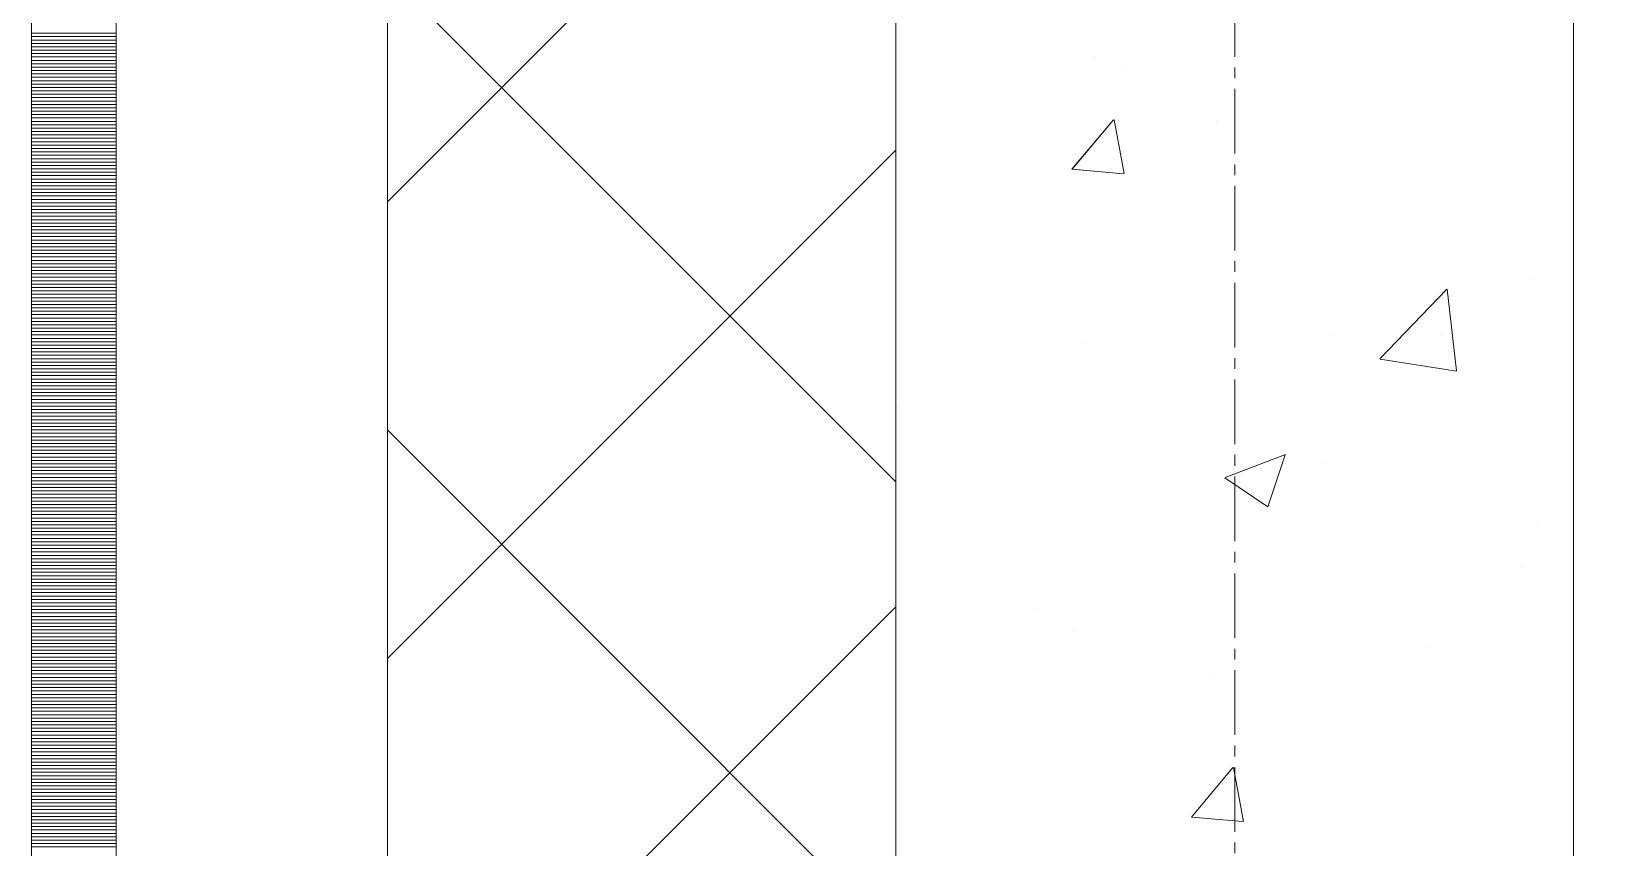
# Model space of a CAD drawing. Header units: millimetres. Extents: x 470010 to 1231400, y -134005 to 421770.
# Drawn here: x 672518.6 to 672983.6, y -54536.7 to -54296 of the extents above; entities that cross this region are included whole.
import ezdxf
from ezdxf.enums import TextEntityAlignment as Align

# ---------------------------------------------------------------- set-up
doc = ezdxf.new("R2010")
doc.units = ezdxf.units.MM
doc.linetypes.add('CENTER2', pattern=[28.575, 19.05, -3.175, 3.175, -3.175])
doc.linetypes.add('DASHED', pattern=[19.05, 12.7, -6.35])
doc.layers.get('Defpoints').update_dxf_attribs({"color": 140})
doc.layers.add('АР_Делит', color=120, linetype='Continuous', lineweight=0, plot=False)
for name, color, linetype, lineweight in [('АР_Стены ПЕНОблок', 52, 'Continuous', 20), ('АР_Тонкая', 254, 'Continuous', 5), ('АР_Утеплитель', 31, 'Continuous', 0), ('АР_Штриховка', 8, 'Continuous', 0)]:
    doc.layers.add(name, color=color, linetype=linetype, lineweight=lineweight)
doc.layers.add('РД_Оси_100', color=7, linetype='Continuous', lineweight=0, true_color=0x525252)
doc.styles.add('style1', font='ARIALN.TTF')

# ---------------------------------------------------------------- blocks, each defined once
blk = doc.blocks.new('СОШ_2200_АР_ОСИ_М100_28.05.24')
at = {"layer": 'АР_Делит', "color": 251, "linetype": 'DASHED', "true_color": 0x636466}
blk.add_lwpolyline([(114955, 135155), (114955, -355), (93595.036, -355), (93595.036, 13855), (94145, 13855), (94145, 68320), (66055, 68320), (66055, 13857.73), (83455, 13857.73), (83455, -355), (45245, -355), (45245, 13145), (44695, 13145), (44695, 26755), (45245, 26755), (45245, 68320), (20455, 68320), (20455, 26755), (27955, 26755), (27955, 13145), (-355, 13145), (-355, 100855)], dxfattribs=at)
at = {"layer": 'РД_Оси_100', "color": 251, "linetype": 'CENTER2', "true_color": 0x636466}
blk.add_line((0, -6155), (0, 139938.679), dxfattribs=at)
blk = doc.blocks.new('A$C9108343f')
at = {"layer": 'АР_Стены ПЕНОблок', "color": 18, "linetype": 'Continuous', "lineweight": 20, "true_color": 0x000000}
for p, q in [((7054.96, 97555), (7054.96, 21355)), ((7254.96, 21355), (7254.96, 97555))]:
    blk.add_line(p, q, dxfattribs=at)
at = {"layer": 'АР_Тонкая', "color": 18, "linetype": 'Continuous', "lineweight": 5, "true_color": 0x000000}
for p, q in [((6799.96, 97555), (6799.96, 21355)), ((6824.96, 97555), (6824.96, 21355)), ((6824.96, 21355), (6824.96, 97555)), ((6904.96, 21355), (6904.96, 97555))]:
    blk.add_line(p, q, dxfattribs=at)
at = {"layer": 'АР_Утеплитель', "color": 18, "linetype": 'Continuous', "lineweight": 0, "true_color": 0x000000}
for p, q in [((6904.96, 97555), (6904.96, 21355)), ((7054.96, 21355), (7054.96, 97555))]:
    blk.add_line(p, q, dxfattribs=at)
at = {"layer": 'АР_Штриховка', "color": 18, "linetype": 'Continuous', "lineweight": 0, "true_color": 0x000000}
for p, q in [((6904.96, 46020), (7054.96, 46170)), ((7054.96, 45937.43), (6904.96, 46087.43)), ((6799.96, 46069.75), (6824.96, 46069.75)), ((6799.96, 46068.75), (6824.96, 46068.75)), ((6799.96, 46067.75), (6824.96, 46067.75)), ((6799.96, 46066.75), (6824.96, 46066.75)), ((6799.96, 46065.75), (6824.96, 46065.75)), ((6799.96, 46064.75), (6824.96, 46064.75)), ((6799.96, 46063.75), (6824.96, 46063.75)), ((6799.96, 46062.75), (6824.96, 46062.75)), ((7113.69, 46062.89), (7113.69, 46062.89)), ((6799.96, 46061.75), (6824.96, 46061.75)), ((6799.96, 46060.75), (6824.96, 46060.75)), ((6799.96, 46059.75), (6824.96, 46059.75)), ((6799.96, 46058.75), (6824.96, 46058.75)), ((7121.96, 46059.79), (7121.96, 46059.79)), ((6799.96, 46057.75), (6824.96, 46057.75)), ((6799.96, 46056.75), (6824.96, 46056.75)), ((6799.96, 46055.75), (6824.96, 46055.75)), ((6799.96, 46054.75), (6824.96, 46054.75)), ((6799.96, 46053.75), (6824.96, 46053.75)), ((6799.96, 46052.75), (6824.96, 46052.75)), ((6799.96, 46051.75), (6824.96, 46051.75)), ((6799.96, 46050.75), (6824.96, 46050.75)), ((6799.96, 46049.75), (6824.96, 46049.75)), ((6799.96, 46048.75), (6824.96, 46048.75)), ((6799.96, 46047.75), (6824.96, 46047.75)), ((6799.96, 46046.75), (6824.96, 46046.75)), ((6799.96, 46045.75), (6824.96, 46045.75)), ((6799.96, 46044.75), (6824.96, 46044.75)), ((7106.96, 46029.63), (7119.2, 46044.22)), ((7122.32, 46028.33), (7119.39, 46044.25)), ((6799.96, 46043.75), (6824.96, 46043.75)), ((6799.96, 46042.75), (6824.96, 46042.75)), ((6799.96, 46041.75), (6824.96, 46041.75)), ((6799.96, 46040.75), (6824.96, 46040.75)), ((6799.96, 46039.75), (6824.96, 46039.75)), ((7149.63, 46043.57), (7149.63, 46043.57)), ((6799.96, 46038.75), (6824.96, 46038.75)), ((6799.96, 46037.75), (6824.96, 46037.75)), ((6799.96, 46036.75), (6824.96, 46036.75)), ((6799.96, 46035.75), (6824.96, 46035.75)), ((6904.96, 45885.29), (7054.96, 46035.29)), ((6799.96, 46034.75), (6824.96, 46034.75)), ((6799.96, 46033.75), (6824.96, 46033.75)), ((6799.96, 46032.75), (6824.96, 46032.75)), ((6799.96, 46031.75), (6824.96, 46031.75)), ((6799.96, 46030.75), (6824.96, 46030.75)), ((6799.96, 46029.75), (6824.96, 46029.75)), ((6799.96, 46028.75), (6824.96, 46028.75)), ((6799.96, 46027.75), (6824.96, 46027.75)), ((6799.96, 46026.75), (6824.96, 46026.75)), ((6799.96, 46025.75), (6824.96, 46025.75)), ((7106.96, 46029.62), (7122.14, 46028.29)), ((6799.96, 46024.75), (6824.96, 46024.75)), ((6799.96, 46023.75), (6824.96, 46023.75)), ((6799.96, 46022.75), (6824.96, 46022.75)), ((6799.96, 46021.75), (6824.96, 46021.75)), ((6799.96, 46020.75), (6824.96, 46020.75)), ((6799.96, 46019.75), (6824.96, 46019.75)), ((6799.96, 46018.75), (6824.96, 46018.75)), ((6799.96, 46017.75), (6824.96, 46017.75)), ((6799.96, 46016.75), (6824.96, 46016.75)), ((6799.96, 46015.75), (6824.96, 46015.75)), ((6799.96, 46014.75), (6824.96, 46014.75)), ((6799.96, 46013.75), (6824.96, 46013.75)), ((6799.96, 46012.75), (6824.96, 46012.75)), ((6799.96, 46011.75), (6824.96, 46011.75)), ((6799.96, 46010.75), (6824.96, 46010.75)), ((6799.96, 46009.75), (6824.96, 46009.75)), ((6799.96, 46008.75), (6824.96, 46008.75)), ((6799.96, 46007.75), (6824.96, 46007.75)), ((6799.96, 46006.75), (6824.96, 46006.75)), ((6799.96, 46005.75), (6824.96, 46005.75)), ((6799.96, 46004.75), (6824.96, 46004.75)), ((6799.96, 46003.75), (6824.96, 46003.75)), ((6799.96, 46002.75), (6824.96, 46002.75)), ((6799.96, 46001.75), (6824.96, 46001.75)), ((6799.96, 46000.75), (6824.96, 46000.75)), ((6799.96, 45999.75), (6824.96, 45999.75)), ((6799.96, 45998.75), (6824.96, 45998.75)), ((6799.96, 45997.75), (6824.96, 45997.75)), ((6799.96, 45996.75), (6824.96, 45996.75)), ((6799.96, 45995.75), (6824.96, 45995.75)), ((6799.96, 45994.75), (6824.96, 45994.75)), ((6799.96, 45993.75), (6824.96, 45993.75)), ((7197.81, 45973.68), (7217.59, 45994.3)), ((7220.45, 45970.18), (7217.64, 45994.3)), ((7242.53, 45997.38), (7242.53, 45997.38)), ((6799.96, 45992.75), (6824.96, 45992.75)), ((6799.96, 45991.75), (6824.96, 45991.75)), ((6799.96, 45990.75), (6824.96, 45990.75)), ((6799.96, 45989.75), (6824.96, 45989.75)), ((6799.96, 45988.75), (6824.96, 45988.75)), ((6799.96, 45987.75), (6824.96, 45987.75)), ((6799.96, 45986.75), (6824.96, 45986.75)), ((6799.96, 45985.75), (6824.96, 45985.75)), ((6799.96, 45984.75), (6824.96, 45984.75)), ((6799.96, 45983.75), (6824.96, 45983.75)), ((6799.96, 45982.75), (6824.96, 45982.75)), ((6799.96, 45981.75), (6824.96, 45981.75)), ((6799.96, 45980.75), (6824.96, 45980.75)), ((6799.96, 45979.75), (6824.96, 45979.75)), ((7183.41, 45980.84), (7183.41, 45980.84)), ((7215.56, 45980.73), (7215.56, 45980.73)), ((6799.96, 45978.75), (6824.96, 45978.75)), ((6799.96, 45977.75), (6824.96, 45977.75)), ((6799.96, 45976.75), (6824.96, 45976.75)), ((6799.96, 45975.75), (6824.96, 45975.75)), ((6799.96, 45974.75), (6824.96, 45974.75)), ((7110.61, 45978.34), (7110.61, 45978.34)), ((6799.96, 45973.75), (6824.96, 45973.75)), ((6799.96, 45972.75), (6824.96, 45972.75)), ((6799.96, 45971.75), (6824.96, 45971.75)), ((6799.96, 45970.75), (6824.96, 45970.75)), ((6799.96, 45969.75), (6824.96, 45969.75)), ((7197.85, 45973.59), (7220.44, 45970.09)), ((6799.96, 45968.75), (6824.96, 45968.75)), ((6799.96, 45967.75), (6824.96, 45967.75)), ((6799.96, 45966.75), (6824.96, 45966.75)), ((6799.96, 45965.75), (6824.96, 45965.75)), ((6799.96, 45964.75), (6824.96, 45964.75)), ((6799.96, 45963.75), (6824.96, 45963.75)), ((6799.96, 45962.75), (6824.96, 45962.75)), ((6799.96, 45961.75), (6824.96, 45961.75)), ((6799.96, 45960.75), (6824.96, 45960.75)), ((6799.96, 45959.75), (6824.96, 45959.75)), ((6799.96, 45958.75), (6824.96, 45958.75)), ((6799.96, 45957.75), (6824.96, 45957.75)), ((6799.96, 45956.75), (6824.96, 45956.75)), ((6799.96, 45955.75), (6824.96, 45955.75)), ((7055.15, 45959.61), (7055.15, 45959.61)), ((6799.96, 45954.75), (6824.96, 45954.75)), ((6799.96, 45953.75), (6824.96, 45953.75)), ((6799.96, 45952.75), (6824.96, 45952.75)), ((6799.96, 45951.75), (6824.96, 45951.75)), ((7054.96, 45802.73), (6904.96, 45952.73)), ((6799.96, 45950.75), (6824.96, 45950.75)), ((6799.96, 45949.75), (6824.96, 45949.75)), ((6799.96, 45948.75), (6824.96, 45948.75)), ((6799.96, 45947.75), (6824.96, 45947.75)), ((6799.96, 45946.75), (6824.96, 45946.75)), ((6799.96, 45945.75), (6824.96, 45945.75)), ((6799.96, 45944.75), (6824.96, 45944.75)), ((6799.96, 45943.75), (6824.96, 45943.75)), ((6799.96, 45942.75), (6824.96, 45942.75)), ((7152.12, 45938.7), (7169.91, 45945.53)), ((7164.71, 45930.04), (7169.86, 45945.39)), ((7181.13, 45942.84), (7181.13, 45942.84)), ((6799.96, 45941.75), (6824.96, 45941.75)), ((6799.96, 45940.75), (6824.96, 45940.75)), ((6799.96, 45939.75), (6824.96, 45939.75)), ((6799.96, 45938.75), (6824.96, 45938.75)), ((6799.96, 45937.75), (6824.96, 45937.75)), ((7152.06, 45938.57), (7164.7, 45930.05)), ((6799.96, 45936.75), (6824.96, 45936.75)), ((6799.96, 45935.75), (6824.96, 45935.75)), ((6799.96, 45934.75), (6824.96, 45934.75)), ((6799.96, 45933.75), (6824.96, 45933.75)), ((6799.96, 45932.75), (6824.96, 45932.75)), ((6799.96, 45931.75), (6824.96, 45931.75)), ((6799.96, 45930.75), (6824.96, 45930.75)), ((6799.96, 45929.75), (6824.96, 45929.75)), ((6799.96, 45928.75), (6824.96, 45928.75)), ((6799.96, 45927.75), (6824.96, 45927.75)), ((6799.96, 45926.75), (6824.96, 45926.75)), ((6799.96, 45925.75), (6824.96, 45925.75)), ((6799.96, 45924.75), (6824.96, 45924.75)), ((6799.96, 45923.75), (6824.96, 45923.75)), ((7244.27, 45925.07), (7244.27, 45925.07)), ((6799.96, 45922.75), (6824.96, 45922.75)), ((6799.96, 45921.75), (6824.96, 45921.75)), ((6799.96, 45920.75), (6824.96, 45920.75)), ((6799.96, 45919.75), (6824.96, 45919.75)), ((6799.96, 45918.75), (6824.96, 45918.75)), ((6799.96, 45917.75), (6824.96, 45917.75)), ((6799.96, 45916.75), (6824.96, 45916.75)), ((6799.96, 45915.75), (6824.96, 45915.75)), ((6799.96, 45914.75), (6824.96, 45914.75)), ((6799.96, 45913.75), (6824.96, 45913.75)), ((6799.96, 45912.75), (6824.96, 45912.75)), ((6799.96, 45911.75), (6824.96, 45911.75)), ((6799.96, 45910.75), (6824.96, 45910.75)), ((6799.96, 45909.75), (6824.96, 45909.75)), ((7239.44, 45912.83), (7239.44, 45912.83)), ((6799.96, 45908.75), (6824.96, 45908.75)), ((6799.96, 45907.75), (6824.96, 45907.75)), ((6799.96, 45906.75), (6824.96, 45906.75)), ((6799.96, 45905.75), (6824.96, 45905.75)), ((6799.96, 45904.75), (6824.96, 45904.75)), ((6799.96, 45903.75), (6824.96, 45903.75)), ((6799.96, 45902.75), (6824.96, 45902.75)), ((6799.96, 45901.75), (6824.96, 45901.75)), ((6799.96, 45900.75), (6824.96, 45900.75)), ((6904.96, 45750.59), (7054.96, 45900.59)), ((6799.96, 45899.75), (6824.96, 45899.75)), ((6799.96, 45898.75), (6824.96, 45898.75)), ((6799.96, 45897.75), (6824.96, 45897.75)), ((6799.96, 45896.75), (6824.96, 45896.75)), ((6799.96, 45895.75), (6824.96, 45895.75)), ((7096.14, 45899.64), (7096.14, 45899.64)), ((6799.96, 45894.75), (6824.96, 45894.75)), ((6799.96, 45893.75), (6824.96, 45893.75)), ((6799.96, 45892.75), (6824.96, 45892.75)), ((6799.96, 45891.75), (6824.96, 45891.75)), ((6799.96, 45890.75), (6824.96, 45890.75)), ((7107.52, 45893.78), (7107.52, 45893.78)), ((6799.96, 45889.75), (6824.96, 45889.75)), ((6799.96, 45888.75), (6824.96, 45888.75)), ((6799.96, 45887.75), (6824.96, 45887.75)), ((6799.96, 45886.75), (6824.96, 45886.75)), ((7212.33, 45888.92), (7212.33, 45888.92)), ((6799.96, 45885.75), (6824.96, 45885.75)), ((6799.96, 45884.75), (6824.96, 45884.75)), ((6799.96, 45883.75), (6824.96, 45883.75)), ((6799.96, 45882.75), (6824.96, 45882.75)), ((6799.96, 45881.75), (6824.96, 45881.75)), ((6799.96, 45880.75), (6824.96, 45880.75)), ((6799.96, 45879.75), (6824.96, 45879.75)), ((6799.96, 45878.75), (6824.96, 45878.75)), ((6799.96, 45877.75), (6824.96, 45877.75)), ((6799.96, 45876.75), (6824.96, 45876.75)), ((7148.74, 45880.55), (7148.74, 45880.55)), ((6799.96, 45875.75), (6824.96, 45875.75)), ((6799.96, 45874.75), (6824.96, 45874.75)), ((6799.96, 45873.75), (6824.96, 45873.75)), ((6799.96, 45872.75), (6824.96, 45872.75)), ((6799.96, 45871.75), (6824.96, 45871.75)), ((6799.96, 45870.75), (6824.96, 45870.75)), ((6799.96, 45869.75), (6824.96, 45869.75)), ((6799.96, 45868.75), (6824.96, 45868.75)), ((6799.96, 45867.75), (6824.96, 45867.75)), ((6799.96, 45866.75), (6824.96, 45866.75)), ((6799.96, 45865.75), (6824.96, 45865.75)), ((6799.96, 45864.75), (6824.96, 45864.75)), ((6799.96, 45863.75), (6824.96, 45863.75)), ((6799.96, 45862.75), (6824.96, 45862.75)), ((6799.96, 45861.75), (6824.96, 45861.75)), ((6799.96, 45860.75), (6824.96, 45860.75)), ((6799.96, 45859.75), (6824.96, 45859.75)), ((6799.96, 45858.75), (6824.96, 45858.75)), ((6799.96, 45857.75), (6824.96, 45857.75)), ((6799.96, 45856.75), (6824.96, 45856.75)), ((6799.96, 45855.75), (6824.96, 45855.75)), ((6799.96, 45854.75), (6824.96, 45854.75)), ((6799.96, 45853.75), (6824.96, 45853.75)), ((6799.96, 45852.75), (6824.96, 45852.75)), ((6799.96, 45851.75), (6824.96, 45851.75)), ((6799.96, 45850.75), (6824.96, 45850.75)), ((6799.96, 45849.75), (6824.96, 45849.75)), ((7142.2, 45838.57), (7154.44, 45853.16)), ((7157.57, 45837.27), (7154.63, 45853.19)), ((6799.96, 45848.75), (6824.96, 45848.75)), ((6799.96, 45847.75), (6824.96, 45847.75)), ((6799.96, 45846.75), (6824.96, 45846.75)), ((6799.96, 45845.75), (6824.96, 45845.75)), ((6799.96, 45844.75), (6824.96, 45844.75)), ((6799.96, 45843.75), (6824.96, 45843.75)), ((6799.96, 45842.75), (6824.96, 45842.75)), ((6799.96, 45841.75), (6824.96, 45841.75)), ((6799.96, 45840.75), (6824.96, 45840.75)), ((6799.96, 45839.75), (6824.96, 45839.75)), ((6799.96, 45838.75), (6824.96, 45838.75)), ((6799.96, 45837.75), (6824.96, 45837.75)), ((6799.96, 45836.75), (6824.96, 45836.75)), ((6799.96, 45835.75), (6824.96, 45835.75)), ((7142.2, 45838.56), (7157.38, 45837.24)), ((6799.96, 45834.75), (6824.96, 45834.75)), ((6799.96, 45833.75), (6824.96, 45833.75)), ((6799.96, 45832.75), (6824.96, 45832.75)), ((6799.96, 45831.75), (6824.96, 45831.75)), ((6799.96, 45830.75), (6824.96, 45830.75)), ((6799.96, 45829.75), (6824.96, 45829.75))]:
    blk.add_line(p, q, dxfattribs=at)
at = {"layer": 'РД_Оси_100'}
blk.add_blockref('СОШ_2200_АР_ОСИ_М100_28.05.24', (7154.96, 6755), dxfattribs=at)
at = {"layer": 'Defpoints', "color": 18, "true_color": 0x000000, "style": 'style1'}
for p in [(143949.34, 316089.12), (143974.98, 281639.5), (143890.4, 273244.71), (143839.99, 264276.81), (143967.75, 254892.38), (12251.96, 104178.14), (12382.58, 96023.14)]:
    blk.add_attdef('АР-ПОМЕЩЕНИЕ:НАИМЕНОВАНИЕ', text='', height=100, dxfattribs=at).set_placement(p, align=Align.MIDDLE)
at = {"layer": 'Defpoints', "color": 18, "true_color": 0x000000, "style": 'style1', "flags": 8}
for p in [(143951.3, 279099.09), (143848.34, 269251.11), (143875.33, 260094.25), (144049.74, 250824.7), (163419.28, 238153.36), (155897.46, 237965.97), (183037.2, 237965.97), (143342.94, 237876.19)]:
    blk.add_attdef('АР-ПОМЕЩЕНИЕ:НАИМЕНОВАНИЕ', text='', height=100, dxfattribs=at).set_placement(p, align=Align.MIDDLE)

msp = doc.modelspace()

# ---------------------------------------------------------------- linework, layer by layer
at = {"layer": 'АР_Стены ПЕНОблок', "color": 18, "linetype": 'Continuous', "lineweight": 20, "true_color": 0x000000}
for p, q in [((672773.57, -2811.242), (672773.57, -79011.242)), ((672973.57, -79011.242), (672973.57, -2811.242))]:
    msp.add_line(p, q, dxfattribs=at)
at = {"layer": 'АР_Тонкая', "color": 18, "linetype": 'Continuous', "lineweight": 5, "true_color": 0x000000}
for p, q in [((672518.57, -2811.242), (672518.57, -79011.242)), ((672543.57, -2811.242), (672543.57, -79011.242)), ((672543.57, -79011.242), (672543.57, -2811.242)), ((672623.57, -79011.242), (672623.57, -2811.242))]:
    msp.add_line(p, q, dxfattribs=at)
at = {"layer": 'АР_Утеплитель', "color": 18, "linetype": 'Continuous', "lineweight": 0, "true_color": 0x000000}
for p, q in [((672623.57, -2811.242), (672623.57, -79011.242)), ((672773.57, -79011.242), (672773.57, -2811.242))]:
    msp.add_line(p, q, dxfattribs=at)
at = {"layer": 'АР_Штриховка', "color": 18, "linetype": 'Continuous', "lineweight": 0, "true_color": 0x000000}
for p, q in [((672623.57, -54346.246), (672773.57, -54196.246)), ((672773.57, -54428.813), (672623.57, -54278.813)), ((672518.57, -54296.492), (672543.57, -54296.492)), ((672518.57, -54297.492), (672543.57, -54297.492)), ((672518.57, -54298.492), (672543.57, -54298.492)), ((672518.57, -54299.492), (672543.57, -54299.492)), ((672518.57, -54300.492), (672543.57, -54300.492)), ((672518.57, -54301.492), (672543.57, -54301.492)), ((672518.57, -54302.492), (672543.57, -54302.492)), ((672518.57, -54303.492), (672543.57, -54303.492)), ((672518.57, -54304.492), (672543.57, -54304.492)), ((672518.57, -54305.492), (672543.57, -54305.492)), ((672518.57, -54306.492), (672543.57, -54306.492)), ((672518.57, -54307.492), (672543.57, -54307.492)), ((672518.57, -54308.492), (672543.57, -54308.492)), ((672518.57, -54309.492), (672543.57, -54309.492)), ((672518.57, -54310.492), (672543.57, -54310.492)), ((672518.57, -54311.492), (672543.57, -54311.492)), ((672518.57, -54312.492), (672543.57, -54312.492)), ((672518.57, -54313.492), (672543.57, -54313.492)), ((672518.57, -54314.492), (672543.57, -54314.492)), ((672518.57, -54315.492), (672543.57, -54315.492)), ((672518.57, -54316.492), (672543.57, -54316.492)), ((672518.57, -54317.492), (672543.57, -54317.492)), ((672518.57, -54318.492), (672543.57, -54318.492)), ((672518.57, -54319.492), (672543.57, -54319.492)), ((672518.57, -54320.492), (672543.57, -54320.492)), ((672518.57, -54321.492), (672543.57, -54321.492)), ((672518.57, -54322.492), (672543.57, -54322.492)), ((672518.57, -54323.492), (672543.57, -54323.492)), ((672518.57, -54324.492), (672543.57, -54324.492)), ((672518.57, -54325.492), (672543.57, -54325.492)), ((672825.568, -54336.617), (672837.814, -54322.024)), ((672840.935, -54337.915), (672837.998, -54321.994)), ((672518.57, -54326.492), (672543.57, -54326.492)), ((672518.57, -54327.492), (672543.57, -54327.492)), ((672518.57, -54328.492), (672543.57, -54328.492)), ((672518.57, -54329.492), (672543.57, -54329.492)), ((672518.57, -54330.492), (672543.57, -54330.492)), ((672518.57, -54331.492), (672543.57, -54331.492)), ((672518.57, -54332.492), (672543.57, -54332.492)), ((672518.57, -54333.492), (672543.57, -54333.492)), ((672518.57, -54334.492), (672543.57, -54334.492)), ((672623.57, -54480.95), (672773.57, -54330.95)), ((672518.57, -54335.492), (672543.57, -54335.492)), ((672518.57, -54336.492), (672543.57, -54336.492)), ((672518.57, -54337.492), (672543.57, -54337.492)), ((672518.57, -54338.492), (672543.57, -54338.492)), ((672518.57, -54339.492), (672543.57, -54339.492)), ((672825.568, -54336.621), (672840.75, -54337.949)), ((672518.57, -54340.492), (672543.57, -54340.492)), ((672518.57, -54341.492), (672543.57, -54341.492)), ((672518.57, -54342.492), (672543.57, -54342.492)), ((672518.57, -54343.492), (672543.57, -54343.492)), ((672518.57, -54344.492), (672543.57, -54344.492)), ((672518.57, -54345.492), (672543.57, -54345.492)), ((672518.57, -54346.492), (672543.57, -54346.492)), ((672518.57, -54347.492), (672543.57, -54347.492)), ((672518.57, -54348.492), (672543.57, -54348.492)), ((672518.57, -54349.492), (672543.57, -54349.492)), ((672518.57, -54350.492), (672543.57, -54350.492)), ((672518.57, -54351.492), (672543.57, -54351.492)), ((672518.57, -54352.492), (672543.57, -54352.492)), ((672518.57, -54353.492), (672543.57, -54353.492)), ((672518.57, -54354.492), (672543.57, -54354.492)), ((672518.57, -54355.492), (672543.57, -54355.492)), ((672518.57, -54356.492), (672543.57, -54356.492)), ((672518.57, -54357.492), (672543.57, -54357.492)), ((672518.57, -54358.492), (672543.57, -54358.492)), ((672518.57, -54359.492), (672543.57, -54359.492)), ((672518.57, -54360.492), (672543.57, -54360.492)), ((672518.57, -54361.492), (672543.57, -54361.492)), ((672518.57, -54362.492), (672543.57, -54362.492)), ((672518.57, -54363.492), (672543.57, -54363.492)), ((672518.57, -54364.492), (672543.57, -54364.492)), ((672518.57, -54365.492), (672543.57, -54365.492)), ((672518.57, -54366.492), (672543.57, -54366.492)), ((672518.57, -54367.492), (672543.57, -54367.492)), ((672518.57, -54368.492), (672543.57, -54368.492)), ((672518.57, -54369.492), (672543.57, -54369.492)), ((672518.57, -54370.492), (672543.57, -54370.492)), ((672518.57, -54371.492), (672543.57, -54371.492)), ((672916.418, -54392.563), (672936.202, -54371.944)), ((672939.063, -54396.06), (672936.256, -54371.938)), ((672518.57, -54372.492), (672543.57, -54372.492)), ((672518.57, -54373.492), (672543.57, -54373.492)), ((672518.57, -54374.492), (672543.57, -54374.492)), ((672518.57, -54375.492), (672543.57, -54375.492)), ((672518.57, -54376.492), (672543.57, -54376.492)), ((672518.57, -54377.492), (672543.57, -54377.492)), ((672518.57, -54378.492), (672543.57, -54378.492)), ((672518.57, -54379.492), (672543.57, -54379.492)), ((672518.57, -54380.492), (672543.57, -54380.492)), ((672518.57, -54381.492), (672543.57, -54381.492)), ((672518.57, -54382.492), (672543.57, -54382.492)), ((672518.57, -54383.492), (672543.57, -54383.492)), ((672518.57, -54384.492), (672543.57, -54384.492)), ((672518.57, -54385.492), (672543.57, -54385.492)), ((672518.57, -54386.492), (672543.57, -54386.492)), ((672518.57, -54387.492), (672543.57, -54387.492)), ((672518.57, -54388.492), (672543.57, -54388.492)), ((672518.57, -54389.492), (672543.57, -54389.492)), ((672518.57, -54390.492), (672543.57, -54390.492)), ((672518.57, -54391.492), (672543.57, -54391.492)), ((672518.57, -54392.492), (672543.57, -54392.492)), ((672518.57, -54393.492), (672543.57, -54393.492)), ((672518.57, -54394.492), (672543.57, -54394.492)), ((672916.458, -54392.648), (672939.048, -54396.152)), ((672518.57, -54395.492), (672543.57, -54395.492)), ((672518.57, -54396.492), (672543.57, -54396.492)), ((672518.57, -54397.492), (672543.57, -54397.492)), ((672518.57, -54398.492), (672543.57, -54398.492)), ((672518.57, -54399.492), (672543.57, -54399.492)), ((672518.57, -54400.492), (672543.57, -54400.492)), ((672518.57, -54401.492), (672543.57, -54401.492)), ((672518.57, -54402.492), (672543.57, -54402.492)), ((672518.57, -54403.492), (672543.57, -54403.492)), ((672518.57, -54404.492), (672543.57, -54404.492)), ((672518.57, -54405.492), (672543.57, -54405.492)), ((672518.57, -54406.492), (672543.57, -54406.492)), ((672518.57, -54407.492), (672543.57, -54407.492)), ((672518.57, -54408.492), (672543.57, -54408.492)), ((672518.57, -54409.492), (672543.57, -54409.492)), ((672518.57, -54410.492), (672543.57, -54410.492)), ((672518.57, -54411.492), (672543.57, -54411.492)), ((672518.57, -54412.492), (672543.57, -54412.492)), ((672518.57, -54413.492), (672543.57, -54413.492)), ((672773.57, -54563.517), (672623.57, -54413.517)), ((672518.57, -54414.492), (672543.57, -54414.492)), ((672518.57, -54415.492), (672543.57, -54415.492)), ((672518.57, -54416.492), (672543.57, -54416.492)), ((672518.57, -54417.492), (672543.57, -54417.492)), ((672518.57, -54418.492), (672543.57, -54418.492)), ((672518.57, -54419.492), (672543.57, -54419.492)), ((672518.57, -54420.492), (672543.57, -54420.492)), ((672518.57, -54421.492), (672543.57, -54421.492)), ((672518.57, -54422.492), (672543.57, -54422.492)), ((672870.735, -54427.538), (672888.52, -54420.711)), ((672883.321, -54436.199), (672888.471, -54420.85)), ((672518.57, -54423.492), (672543.57, -54423.492)), ((672518.57, -54424.492), (672543.57, -54424.492)), ((672518.57, -54425.492), (672543.57, -54425.492)), ((672518.57, -54426.492), (672543.57, -54426.492)), ((672518.57, -54427.492), (672543.57, -54427.492)), ((672870.674, -54427.673), (672883.308, -54436.195)), ((672518.57, -54428.492), (672543.57, -54428.492)), ((672518.57, -54429.492), (672543.57, -54429.492)), ((672518.57, -54430.492), (672543.57, -54430.492)), ((672518.57, -54431.492), (672543.57, -54431.492)), ((672518.57, -54432.492), (672543.57, -54432.492)), ((672518.57, -54433.492), (672543.57, -54433.492)), ((672518.57, -54434.492), (672543.57, -54434.492)), ((672518.57, -54435.492), (672543.57, -54435.492)), ((672518.57, -54436.492), (672543.57, -54436.492)), ((672518.57, -54437.492), (672543.57, -54437.492)), ((672518.57, -54438.492), (672543.57, -54438.492)), ((672518.57, -54439.492), (672543.57, -54439.492)), ((672518.57, -54440.492), (672543.57, -54440.492)), ((672518.57, -54441.492), (672543.57, -54441.492)), ((672518.57, -54442.492), (672543.57, -54442.492)), ((672518.57, -54443.492), (672543.57, -54443.492)), ((672518.57, -54444.492), (672543.57, -54444.492)), ((672518.57, -54445.492), (672543.57, -54445.492)), ((672518.57, -54446.492), (672543.57, -54446.492)), ((672518.57, -54447.492), (672543.57, -54447.492)), ((672518.57, -54448.492), (672543.57, -54448.492)), ((672518.57, -54449.492), (672543.57, -54449.492)), ((672518.57, -54450.492), (672543.57, -54450.492)), ((672518.57, -54451.492), (672543.57, -54451.492)), ((672518.57, -54452.492), (672543.57, -54452.492)), ((672518.57, -54453.492), (672543.57, -54453.492)), ((672518.57, -54454.492), (672543.57, -54454.492)), ((672518.57, -54455.492), (672543.57, -54455.492)), ((672518.57, -54456.492), (672543.57, -54456.492)), ((672518.57, -54457.492), (672543.57, -54457.492)), ((672518.57, -54458.492), (672543.57, -54458.492)), ((672518.57, -54459.492), (672543.57, -54459.492)), ((672518.57, -54460.492), (672543.57, -54460.492)), ((672518.57, -54461.492), (672543.57, -54461.492)), ((672518.57, -54462.492), (672543.57, -54462.492)), ((672518.57, -54463.492), (672543.57, -54463.492)), ((672518.57, -54464.492), (672543.57, -54464.492)), ((672518.57, -54465.492), (672543.57, -54465.492)), ((672518.57, -54466.492), (672543.57, -54466.492)), ((672518.57, -54467.492), (672543.57, -54467.492)), ((672518.57, -54468.492), (672543.57, -54468.492)), ((672518.57, -54469.492), (672543.57, -54469.492)), ((672623.57, -54615.654), (672773.57, -54465.654)), ((672518.57, -54470.492), (672543.57, -54470.492)), ((672518.57, -54471.492), (672543.57, -54471.492)), ((672518.57, -54472.492), (672543.57, -54472.492)), ((672518.57, -54473.492), (672543.57, -54473.492)), ((672518.57, -54474.492), (672543.57, -54474.492)), ((672518.57, -54475.492), (672543.57, -54475.492)), ((672518.57, -54476.492), (672543.57, -54476.492)), ((672518.57, -54477.492), (672543.57, -54477.492)), ((672518.57, -54478.492), (672543.57, -54478.492)), ((672518.57, -54479.492), (672543.57, -54479.492)), ((672518.57, -54480.492), (672543.57, -54480.492)), ((672518.57, -54481.492), (672543.57, -54481.492)), ((672518.57, -54482.492), (672543.57, -54482.492)), ((672518.57, -54483.492), (672543.57, -54483.492)), ((672518.57, -54484.492), (672543.57, -54484.492)), ((672518.57, -54485.492), (672543.57, -54485.492)), ((672518.57, -54486.492), (672543.57, -54486.492)), ((672518.57, -54487.492), (672543.57, -54487.492)), ((672518.57, -54488.492), (672543.57, -54488.492)), ((672518.57, -54489.492), (672543.57, -54489.492)), ((672518.57, -54490.492), (672543.57, -54490.492)), ((672518.57, -54491.492), (672543.57, -54491.492)), ((672518.57, -54492.492), (672543.57, -54492.492)), ((672518.57, -54493.492), (672543.57, -54493.492)), ((672518.57, -54494.492), (672543.57, -54494.492)), ((672518.57, -54495.492), (672543.57, -54495.492)), ((672518.57, -54496.492), (672543.57, -54496.492)), ((672518.57, -54497.492), (672543.57, -54497.492)), ((672518.57, -54498.492), (672543.57, -54498.492)), ((672518.57, -54499.492), (672543.57, -54499.492)), ((672518.57, -54500.492), (672543.57, -54500.492)), ((672518.57, -54501.492), (672543.57, -54501.492)), ((672518.57, -54502.492), (672543.57, -54502.492)), ((672518.57, -54503.492), (672543.57, -54503.492)), ((672518.57, -54504.492), (672543.57, -54504.492)), ((672518.57, -54505.492), (672543.57, -54505.492)), ((672518.57, -54506.492), (672543.57, -54506.492)), ((672518.57, -54507.492), (672543.57, -54507.492)), ((672518.57, -54508.492), (672543.57, -54508.492)), ((672518.57, -54509.492), (672543.57, -54509.492)), ((672518.57, -54510.492), (672543.57, -54510.492)), ((672518.57, -54511.492), (672543.57, -54511.492)), ((672518.57, -54512.492), (672543.57, -54512.492)), ((672518.57, -54513.492), (672543.57, -54513.492)), ((672518.57, -54514.492), (672543.57, -54514.492)), ((672518.57, -54515.492), (672543.57, -54515.492)), ((672860.812, -54527.674), (672873.057, -54513.081)), ((672876.178, -54528.972), (672873.241, -54513.051)), ((672518.57, -54516.492), (672543.57, -54516.492)), ((672518.57, -54517.492), (672543.57, -54517.492)), ((672518.57, -54518.492), (672543.57, -54518.492)), ((672518.57, -54519.492), (672543.57, -54519.492)), ((672518.57, -54520.492), (672543.57, -54520.492)), ((672518.57, -54521.492), (672543.57, -54521.492)), ((672518.57, -54522.492), (672543.57, -54522.492)), ((672518.57, -54523.492), (672543.57, -54523.492)), ((672518.57, -54524.492), (672543.57, -54524.492)), ((672518.57, -54525.492), (672543.57, -54525.492)), ((672518.57, -54526.492), (672543.57, -54526.492)), ((672518.57, -54527.492), (672543.57, -54527.492)), ((672518.57, -54528.492), (672543.57, -54528.492)), ((672518.57, -54529.492), (672543.57, -54529.492)), ((672860.811, -54527.678), (672875.993, -54529.006)), ((672518.57, -54530.492), (672543.57, -54530.492)), ((672518.57, -54531.492), (672543.57, -54531.492)), ((672518.57, -54532.492), (672543.57, -54532.492)), ((672518.57, -54533.492), (672543.57, -54533.492)), ((672518.57, -54534.492), (672543.57, -54534.492)), ((672518.57, -54535.492), (672543.57, -54535.492)), ((672518.57, -54536.492), (672543.57, -54536.492))]:
    msp.add_line(p, q, dxfattribs=at)

# ---------------------------------------------------------------- block references
msp.add_blockref('A$C9108343f', (665718.612, -100366.242))
at = {"layer": 'РД_Оси_100'}
msp.add_blockref('СОШ_2200_АР_ОСИ_М100_28.05.24', (672873.57, -93611.242), dxfattribs=at)

doc.saveas('drawing.dxf')
